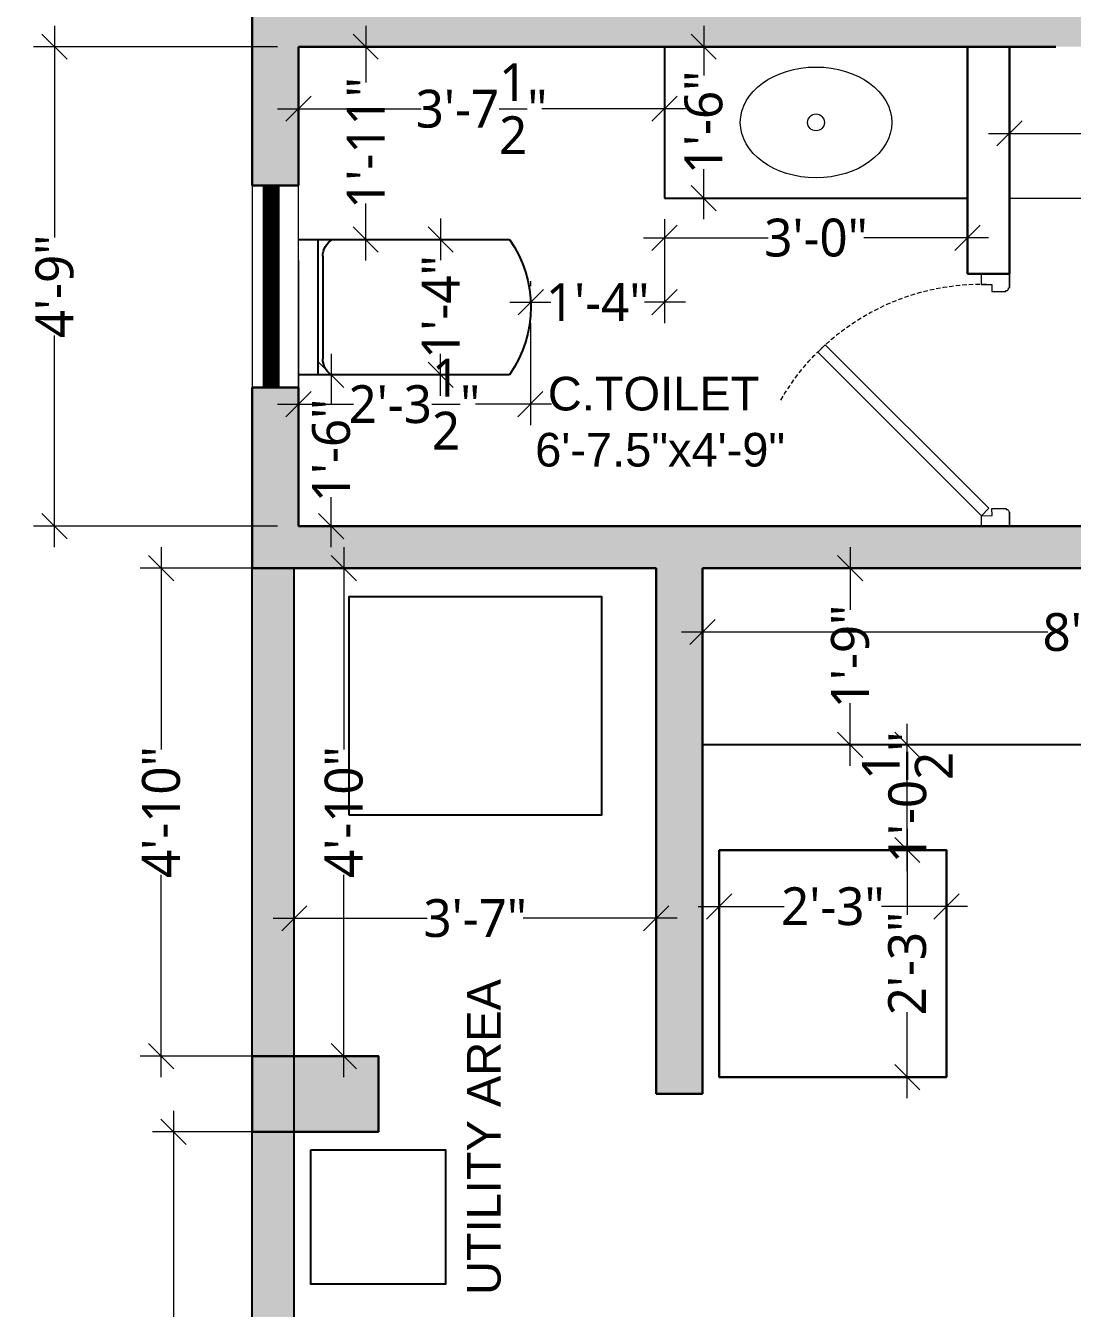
# Model space of a CAD drawing. Header units: inches. Extents: x -179 to 4134, y -2155 to 815.
# Drawn here: x 2401.7 to 2526.1, y -1699.6 to -1547.1 of the extents above; entities that cross this region are included whole.
import ezdxf

# ---------------------------------------------------------------- set-up
doc = ezdxf.new("R2010")
doc.units = ezdxf.units.IN
doc.header["$LTSCALE"] = 5
doc.linetypes.add('HIDDEN', pattern=[0.375, 0.25, -0.125])
for name, color, linetype, lineweight in [('DIM', 5, 'Continuous', 9), ('doors', 24, 'Continuous', 9), ('Furniture-New', 217, 'Continuous', 5), ('STEP', 25, 'Continuous', 15), ('text', 7, 'Continuous', 5), ('wall', 7, 'Continuous', 30), ('wall hatch', 252, 'Continuous', 5), ('window', 162, 'Continuous', 9)]:
    doc.layers.add(name, color=color, linetype=linetype, lineweight=lineweight)
doc.layers.add('FURNITURE', color=8, linetype='Continuous')
doc.styles.add('irfan', font='trebuc.ttf')
doc.styles.add('KARUN', font='arial.ttf')
doc.dimstyles.new('IRFAN', dxfattribs={"dimtxt": 4.5, "dimasz": 3, "dimexe": 2.5, "dimexo": 2.5, "dimgap": 0.09, "dimtad": 0, "dimdec": 1, "dimzin": 3, "dimdsep": 46, "dimlunit": 4, "dimtxsty": 'irfan', "dimblk": 'OBLIQUE', "dimcen": 2, "dimdle": 2.5, "dimclrd": 251, "dimclre": 251, "dimclrt": 7, "dimadec": 0, "dimazin": 0, "dimtm": 1e-09, "dimtfac": 1, "dimtdec": 1, "dimtofl": 0, "dimtmove": 0, "dimatfit": 3, "dimfxl": 2, "dimtolj": 1, "dimtzin": 0, "dimlwd": 0, "dimlwe": -1, "dimarcsym": 0})

# ---------------------------------------------------------------- blocks, each defined once
blk = doc.blocks.new('d2')
at = {"layer": 'doors'}
blk.add_lwpolyline([(-25.9, 26.27), (-2.56, 2.94), (-1.5, 4), (-24.84, 27.34), (-25.9, 26.27)], dxfattribs=at)
blk.add_lwpolyline([(-36, 0), (-34, 0), (-36, 0), (-36, 4), (-34.5, 4), (-34.5, 2.5), (-33.5, 2.5), (-33.5, 0.5), (-33.62, 0.5), (-33.62, 0.38, -0.414214), (-33.88, 0.12), (-34, 0.12), (-34, 0)], format="xyb", dxfattribs=at)
blk.add_lwpolyline([(0, 4), (-1.5, 4), (-1.5, 2.5), (-2.5, 2.5), (-2.5, 0.5), (-2.38, 0.5), (-2.38, 0.38, 0.414214), (-2.12, 0.12), (-2, 0.12), (-2, 0), (0, 0), (-2, 0), (0, 0), (0, 4)], format="xyb", close=True, dxfattribs=at)
at = {"layer": 'doors', "color": 144, "linetype": 'HIDDEN', "ltscale": 0.5}
blk.add_arc((-1.5, 4), 33.03, 120, 182.6026, dxfattribs=at)
blk = doc.blocks.new('door')
at = {"layer": 'doors', "linetype": 'Continuous'}
blk.add_line((0, 0), (0, 0), dxfattribs=at)
at = {"layer": 'doors', "xscale": -1.166666666666717, "yscale": 1.166666666666717, "zscale": 1.166666666666717, "rotation": 270}
blk.add_blockref('d2', (0, 0), dxfattribs=at)
blk = doc.blocks.new('x-SHR_02_Second Floor_layout$0$A$C512C20E9')
for p, q in [((-177.5, 0), (-177.5, -556.3)), ((179.5, -556.3), (179.5, 0)), ((-177.5, -51.1, 0), (179.5, -51.1, 0)), ((-133.1, -63.9, 0), (137.4, -63.9, 0))]:
    blk.add_line(p, q)
for centre, radius, start, end in [((-133.1, -115), 51.1, 90, 150.2044), ((137.4, -115), 51.1, 34.5291, 90), ((1, -300.6), 311.9, 235.0794, 304.9068)]:
    blk.add_arc(centre, radius, start, end)
blk = doc.blocks.new('_Oblique')
at = {"color": 0, "linetype": 'ByBlock', "lineweight": -2}
blk.add_line((-0.5, -0.5), (0.5, 0.5), dxfattribs=at)
blk = doc.blocks.new('*D352')
at = {"layer": 'Defpoints', "color": 0, "ltscale": 0.25, "transparency": 16777216}
for p in [(2419.24, -1678.63), (2439.52, -1678.63), (2439.52, -1774.13)]:
    blk.add_point(p, dxfattribs=at)
at = {"layer": 'Furniture-New', "color": 251, "lineweight": 0, "ltscale": 0.25, "transparency": 16777216}
for p, q in [((2419.24, -1676.13), (2419.24, -1717.54)), ((2419.24, -1776.63), (2419.24, -1735.22))]:
    blk.add_line(p, q, dxfattribs=at)
at = {"layer": 'Furniture-New', "color": 251, "ltscale": 0.25, "transparency": 16777216}
for p, q in [((2437.02, -1678.63), (2416.74, -1678.63)), ((2437.02, -1774.13), (2416.74, -1774.13))]:
    blk.add_line(p, q, dxfattribs=at)
at = {"layer": 'Furniture-New', "color": 251, "lineweight": 0, "ltscale": 0.25, "transparency": 16777216, "xscale": 3, "yscale": 3, "zscale": 3}
for p, rotation in [((2419.24, -1678.63), 90), ((2419.24, -1774.13), 270)]:
    blk.add_blockref('_Oblique', p, dxfattribs=dict(at, rotation=rotation))
at = {"layer": 'Furniture-New', "color": 7, "lineweight": 25, "ltscale": 0.25, "transparency": 16777216, "insert": (2419.24, -1726.38), "char_height": 4.5, "attachment_point": 5, "rotation": 90, "style": 'irfan'}
blk.add_mtext('\\A1;7\'-11{\\H1x;\\S1/2;}"', dxfattribs=at)
blk = doc.blocks.new('*D353')
at = {"layer": 'Defpoints', "color": 0, "lineweight": 25, "ltscale": 0.25, "transparency": 16777216}
for p in [(2436.1, -1611.63), (2439.49, -1611.63), (2436.1, -1669.63)]:
    blk.add_point(p, dxfattribs=at)
at = {"layer": 'Furniture-New', "color": 251, "lineweight": 0, "ltscale": 0.25, "transparency": 16777216}
for p, q in [((2439.49, -1609.13), (2439.49, -1633.17)), ((2439.49, -1672.13), (2439.49, -1648.08))]:
    blk.add_line(p, q, dxfattribs=at)
at = {"layer": 'Furniture-New', "color": 251, "ltscale": 0.25, "transparency": 16777216}
for p, q in [((2438.6, -1611.63), (2441.99, -1611.63)), ((2438.6, -1669.63), (2441.99, -1669.63))]:
    blk.add_line(p, q, dxfattribs=at)
at = {"layer": 'Furniture-New', "color": 251, "lineweight": 0, "ltscale": 0.25, "transparency": 16777216, "xscale": 3, "yscale": 3, "zscale": 3}
for p, rotation in [((2439.49, -1611.63), 90), ((2439.49, -1669.63), 270)]:
    blk.add_blockref('_Oblique', p, dxfattribs=dict(at, rotation=rotation))
at = {"layer": 'Furniture-New', "color": 7, "lineweight": 25, "ltscale": 0.25, "transparency": 16777216, "insert": (2439.49, -1640.63), "char_height": 4.5, "attachment_point": 5, "rotation": 90, "style": 'irfan'}
blk.add_mtext('\\A1;4\'-10"', dxfattribs=at)
blk = doc.blocks.new('*D366')
at = {"layer": 'Defpoints', "color": 0, "lineweight": 25, "ltscale": 0.25, "transparency": 16777216}
for p in [(2578.6, -1619.21), (2482.1, -1620), (2578.6, -1620)]:
    blk.add_point(p, dxfattribs=at)
at = {"layer": 'Furniture-New', "color": 251, "ltscale": 0.25, "transparency": 16777216}
for p, q in [((2482.1, -1617.5), (2482.1, -1616.71)), ((2578.6, -1617.5), (2578.6, -1616.71))]:
    blk.add_line(p, q, dxfattribs=at)
at = {"layer": 'Furniture-New', "color": 251, "lineweight": 0, "ltscale": 0.25, "transparency": 16777216}
for p, q in [((2479.6, -1619.21), (2523.15, -1619.21)), ((2581.1, -1619.21), (2537.55, -1619.21))]:
    blk.add_line(p, q, dxfattribs=at)
at = {"layer": 'Furniture-New', "color": 251, "lineweight": 0, "ltscale": 0.25, "transparency": 16777216, "xscale": 3, "yscale": 3, "zscale": 3, "rotation": 180}
blk.add_blockref('_Oblique', (2482.1, -1619.21), dxfattribs=at)
at = {"layer": 'Furniture-New', "color": 251, "lineweight": 0, "ltscale": 0.25, "transparency": 16777216, "xscale": 3, "yscale": 3, "zscale": 3}
blk.add_blockref('_Oblique', (2578.6, -1619.21), dxfattribs=at)
at = {"layer": 'Furniture-New', "color": 7, "lineweight": 25, "ltscale": 0.25, "transparency": 16777216, "insert": (2530.35, -1619.21), "char_height": 4.5, "attachment_point": 5, "style": 'irfan'}
blk.add_mtext('\\A1;8\'-0{\\H1x;\\S1/2;}"', dxfattribs=at)
blk = doc.blocks.new('*D302')
at = {"layer": 'Defpoints', "color": 0, "ltscale": 0.25, "transparency": 16777216}
for p in [(2434.1, -1549.63), (2405.11, -1606.63), (2434.1, -1606.63)]:
    blk.add_point(p, dxfattribs=at)
at = {"layer": 'DIM', "color": 251, "lineweight": 0, "ltscale": 0.25, "transparency": 16777216}
for p, q in [((2405.11, -1547.13), (2405.11, -1572.3)), ((2405.11, -1609.13), (2405.11, -1583.96))]:
    blk.add_line(p, q, dxfattribs=at)
at = {"layer": 'DIM', "color": 251, "ltscale": 0.25, "transparency": 16777216}
for p, q in [((2431.6, -1549.63), (2402.61, -1549.63)), ((2431.6, -1606.63), (2402.61, -1606.63))]:
    blk.add_line(p, q, dxfattribs=at)
at = {"layer": 'DIM', "color": 251, "lineweight": 0, "ltscale": 0.25, "transparency": 16777216, "xscale": 3, "yscale": 3, "zscale": 3}
for p, rotation in [((2405.11, -1549.63), 90), ((2405.11, -1606.63), 270)]:
    blk.add_blockref('_Oblique', p, dxfattribs=dict(at, rotation=rotation))
at = {"layer": 'DIM', "color": 7, "ltscale": 0.25, "transparency": 16777216, "insert": (2405.11, -1578.13), "char_height": 4.5, "attachment_point": 5, "rotation": 90, "style": 'irfan'}
blk.add_mtext('\\A1;4\'-9"', dxfattribs=at)
blk = doc.blocks.new('*D304')
at = {"layer": 'Defpoints', "color": 0, "ltscale": 0.25, "transparency": 16777216}
for p in [(2578.6, -1559.93), (2518.6, -1567.63), (2578.6, -1567.63)]:
    blk.add_point(p, dxfattribs=at)
at = {"layer": 'DIM', "color": 251, "ltscale": 0.25, "transparency": 16777216}
for p, q in [((2518.6, -1565.13), (2518.6, -1557.43)), ((2578.6, -1565.13), (2578.6, -1557.43))]:
    blk.add_line(p, q, dxfattribs=at)
at = {"layer": 'DIM', "color": 251, "lineweight": 0, "ltscale": 0.25, "transparency": 16777216}
for p, q in [((2516.1, -1559.93), (2542.93, -1559.93)), ((2581.1, -1559.93), (2554.27, -1559.93))]:
    blk.add_line(p, q, dxfattribs=at)
at = {"layer": 'DIM', "color": 251, "lineweight": 0, "ltscale": 0.25, "transparency": 16777216, "xscale": 3, "yscale": 3, "zscale": 3, "rotation": 180}
blk.add_blockref('_Oblique', (2518.6, -1559.93), dxfattribs=at)
at = {"layer": 'DIM', "color": 251, "lineweight": 0, "ltscale": 0.25, "transparency": 16777216, "xscale": 3, "yscale": 3, "zscale": 3}
blk.add_blockref('_Oblique', (2578.6, -1559.93), dxfattribs=at)
at = {"layer": 'DIM', "color": 7, "ltscale": 0.25, "transparency": 16777216, "insert": (2548.6, -1559.93), "char_height": 4.5, "attachment_point": 5, "style": 'irfan'}
blk.add_mtext('\\A1;5\'-0"', dxfattribs=at)
blk = doc.blocks.new('*D393')
at = {"layer": 'Defpoints', "color": 0, "ltscale": 0.25, "transparency": 16777216}
for p in [(2433.6, -1611.63), (2417.78, -1669.63), (2433.6, -1669.63)]:
    blk.add_point(p, dxfattribs=at)
at = {"layer": 'Furniture-New', "color": 251, "lineweight": 0, "ltscale": 0.25, "transparency": 16777216}
for p, q in [((2417.78, -1609.13), (2417.78, -1633.17)), ((2417.78, -1672.13), (2417.78, -1648.08))]:
    blk.add_line(p, q, dxfattribs=at)
at = {"layer": 'Furniture-New', "color": 251, "ltscale": 0.25, "transparency": 16777216}
for p, q in [((2431.1, -1611.63), (2415.28, -1611.63)), ((2431.1, -1669.63), (2415.28, -1669.63))]:
    blk.add_line(p, q, dxfattribs=at)
at = {"layer": 'Furniture-New', "color": 251, "lineweight": 0, "ltscale": 0.25, "transparency": 16777216, "xscale": 3, "yscale": 3, "zscale": 3}
for p, rotation in [((2417.78, -1611.63), 90), ((2417.78, -1669.63), 270)]:
    blk.add_blockref('_Oblique', p, dxfattribs=dict(at, rotation=rotation))
at = {"layer": 'Furniture-New', "color": 7, "ltscale": 0.25, "transparency": 16777216, "insert": (2417.78, -1640.63), "char_height": 4.5, "attachment_point": 5, "rotation": 90, "style": 'irfan'}
blk.add_mtext('\\A1;4\'-10"', dxfattribs=at)
blk = doc.blocks.new('*D394')
at = {"layer": 'Defpoints', "color": 0, "ltscale": 0.25, "transparency": 16777216}
for p in [(2434.1, -1588.63), (2434.1, -1606.63), (2437.99, -1606.63)]:
    blk.add_point(p, dxfattribs=at)
at = {"layer": 'Furniture-New', "color": 251, "lineweight": 0, "ltscale": 0.25, "transparency": 16777216}
for p, q in [((2437.99, -1586.13), (2437.99, -1592.06)), ((2437.99, -1609.13), (2437.99, -1603.19))]:
    blk.add_line(p, q, dxfattribs=at)
at = {"layer": 'Furniture-New', "color": 251, "ltscale": 0.25, "transparency": 16777216}
for p, q in [((2436.6, -1588.63), (2440.49, -1588.63)), ((2436.6, -1606.63), (2440.49, -1606.63))]:
    blk.add_line(p, q, dxfattribs=at)
at = {"layer": 'Furniture-New', "color": 251, "lineweight": 0, "ltscale": 0.25, "transparency": 16777216, "xscale": 3, "yscale": 3, "zscale": 3}
for p, rotation in [((2437.99, -1588.63), 90), ((2437.99, -1606.63), 270)]:
    blk.add_blockref('_Oblique', p, dxfattribs=dict(at, rotation=rotation))
at = {"layer": 'Furniture-New', "color": 7, "ltscale": 0.25, "transparency": 16777216, "insert": (2437.99, -1597.63), "char_height": 4.5, "attachment_point": 5, "rotation": 90, "style": 'irfan'}
blk.add_mtext('\\A1;1\'-6"', dxfattribs=at)
blk = doc.blocks.new('*D395')
at = {"layer": 'Defpoints', "color": 0, "ltscale": 0.25, "transparency": 16777216}
for p in [(2477.6, -1567.63), (2461.7, -1580.58), (2477.6, -1580)]:
    blk.add_point(p, dxfattribs=at)
at = {"layer": 'Furniture-New', "color": 251, "ltscale": 0.25, "transparency": 16777216}
for p, q in [((2477.6, -1570.13), (2477.6, -1582.5)), ((2461.7, -1578.08), (2461.7, -1577.5))]:
    blk.add_line(p, q, dxfattribs=at)
at = {"layer": 'Furniture-New', "color": 251, "lineweight": 0, "ltscale": 0.25, "transparency": 16777216}
for p, q in [((2459.2, -1580), (2464.09, -1580)), ((2480.1, -1580), (2475.22, -1580))]:
    blk.add_line(p, q, dxfattribs=at)
at = {"layer": 'Furniture-New', "color": 251, "lineweight": 0, "ltscale": 0.25, "transparency": 16777216, "xscale": 3, "yscale": 3, "zscale": 3, "rotation": 180}
blk.add_blockref('_Oblique', (2461.7, -1580), dxfattribs=at)
at = {"layer": 'Furniture-New', "color": 251, "lineweight": 0, "ltscale": 0.25, "transparency": 16777216, "xscale": 3, "yscale": 3, "zscale": 3}
blk.add_blockref('_Oblique', (2477.6, -1580), dxfattribs=at)
at = {"layer": 'Furniture-New', "color": 7, "ltscale": 0.25, "transparency": 16777216, "insert": (2469.65, -1580), "char_height": 4.5, "attachment_point": 5, "style": 'irfan'}
blk.add_mtext('\\A1;1\'-4"', dxfattribs=at)
blk = doc.blocks.new('*D396')
at = {"layer": 'Defpoints', "color": 0, "ltscale": 0.25, "transparency": 16777216}
for p in [(2477.6, -1549.63), (2477.6, -1567.63), (2482.25, -1567.63)]:
    blk.add_point(p, dxfattribs=at)
at = {"layer": 'Furniture-New', "color": 251, "lineweight": 0, "ltscale": 0.25, "transparency": 16777216}
for p, q in [((2482.25, -1547.13), (2482.25, -1553.06)), ((2482.25, -1570.13), (2482.25, -1564.19))]:
    blk.add_line(p, q, dxfattribs=at)
at = {"layer": 'Furniture-New', "color": 251, "ltscale": 0.25, "transparency": 16777216}
for p, q in [((2480.1, -1549.63), (2484.75, -1549.63)), ((2480.1, -1567.63), (2484.75, -1567.63))]:
    blk.add_line(p, q, dxfattribs=at)
at = {"layer": 'Furniture-New', "color": 251, "lineweight": 0, "ltscale": 0.25, "transparency": 16777216, "xscale": 3, "yscale": 3, "zscale": 3}
for p, rotation in [((2482.25, -1549.63), 90), ((2482.25, -1567.63), 270)]:
    blk.add_blockref('_Oblique', p, dxfattribs=dict(at, rotation=rotation))
at = {"layer": 'Furniture-New', "color": 7, "ltscale": 0.25, "transparency": 16777216, "insert": (2482.25, -1558.63), "char_height": 4.5, "attachment_point": 5, "rotation": 90, "style": 'irfan'}
blk.add_mtext('\\A1;1\'-6"', dxfattribs=at)
blk = doc.blocks.new('*D397')
at = {"layer": 'Defpoints', "color": 0, "ltscale": 0.25, "transparency": 16777216}
for p in [(2434.1, -1549.63), (2477.6, -1549.63), (2434.1, -1557)]:
    blk.add_point(p, dxfattribs=at)
at = {"layer": 'Furniture-New', "color": 251, "ltscale": 0.25, "transparency": 16777216}
for p, q in [((2434.1, -1552.13), (2434.1, -1559.5)), ((2477.6, -1552.13), (2477.6, -1559.5))]:
    blk.add_line(p, q, dxfattribs=at)
at = {"layer": 'Furniture-New', "color": 251, "lineweight": 0, "ltscale": 0.25, "transparency": 16777216}
for p, q in [((2431.6, -1557), (2448.68, -1557)), ((2480.1, -1557), (2463.02, -1557))]:
    blk.add_line(p, q, dxfattribs=at)
at = {"layer": 'Furniture-New', "color": 251, "lineweight": 0, "ltscale": 0.25, "transparency": 16777216, "xscale": 3, "yscale": 3, "zscale": 3, "rotation": 180}
blk.add_blockref('_Oblique', (2434.1, -1557), dxfattribs=at)
at = {"layer": 'Furniture-New', "color": 251, "lineweight": 0, "ltscale": 0.25, "transparency": 16777216, "xscale": 3, "yscale": 3, "zscale": 3}
blk.add_blockref('_Oblique', (2477.6, -1557), dxfattribs=at)
at = {"layer": 'Furniture-New', "color": 7, "ltscale": 0.25, "transparency": 16777216, "insert": (2455.85, -1557), "char_height": 4.5, "attachment_point": 5, "style": 'irfan'}
blk.add_mtext('\\A1;3\'-7{\\H1x;\\S1/2;}"', dxfattribs=at)
blk = doc.blocks.new('*D379')
at = {"layer": 'Defpoints', "color": 0, "lineweight": 25, "ltscale": 0.25, "transparency": 16777216}
for p in [(2499.66, -1611.63), (2499.66, -1632.63), (2499.66, -1632.63)]:
    blk.add_point(p, dxfattribs=at)
at = {"layer": 'Furniture-New', "color": 251, "lineweight": 0, "ltscale": 0.25, "transparency": 16777216}
for p, q in [((2499.66, -1609.13), (2499.66, -1616.56)), ((2499.66, -1635.13), (2499.66, -1627.69))]:
    blk.add_line(p, q, dxfattribs=at)
at = {"layer": 'Furniture-New', "color": 251, "lineweight": 0, "ltscale": 0.25, "transparency": 16777216, "xscale": 3, "yscale": 3, "zscale": 3}
for p, rotation in [((2499.66, -1611.63), 90), ((2499.66, -1632.63), 270)]:
    blk.add_blockref('_Oblique', p, dxfattribs=dict(at, rotation=rotation))
at = {"layer": 'Furniture-New', "color": 7, "lineweight": 25, "ltscale": 0.25, "transparency": 16777216, "insert": (2499.66, -1622.13), "char_height": 4.5, "attachment_point": 5, "rotation": 90, "style": 'irfan'}
blk.add_mtext('\\A1;1\'-9"', dxfattribs=at)
blk = doc.blocks.new('*D381')
at = {"layer": 'Defpoints', "color": 0, "ltscale": 0.25, "transparency": 16777216}
for p in [(2433.6, -1653.25), (2476.6, -1653.25), (2476.6, -1653.25)]:
    blk.add_point(p, dxfattribs=at)
at = {"layer": 'Furniture-New', "color": 251, "lineweight": 0, "ltscale": 0.25, "transparency": 16777216}
for p, q in [((2431.1, -1653.25), (2449.4, -1653.25)), ((2479.1, -1653.25), (2460.8, -1653.25))]:
    blk.add_line(p, q, dxfattribs=at)
at = {"layer": 'Furniture-New', "color": 251, "lineweight": 0, "ltscale": 0.25, "transparency": 16777216, "xscale": 3, "yscale": 3, "zscale": 3, "rotation": 180}
blk.add_blockref('_Oblique', (2433.6, -1653.25), dxfattribs=at)
at = {"layer": 'Furniture-New', "color": 251, "lineweight": 0, "ltscale": 0.25, "transparency": 16777216, "xscale": 3, "yscale": 3, "zscale": 3}
blk.add_blockref('_Oblique', (2476.6, -1653.25), dxfattribs=at)
at = {"layer": 'Furniture-New', "color": 7, "ltscale": 0.25, "transparency": 16777216, "insert": (2455.1, -1653.25), "char_height": 4.5, "attachment_point": 5, "style": 'irfan'}
blk.add_mtext('\\A1;3\'-7"', dxfattribs=at)
blk = doc.blocks.new('*D403')
at = {"layer": 'Defpoints', "color": 0, "ltscale": 0.25, "transparency": 16777216}
for p in [(2434.1, -1549.63), (2442.08, -1549.63), (2434.1, -1572.54)]:
    blk.add_point(p, dxfattribs=at)
at = {"layer": 'Furniture-New', "color": 251, "lineweight": 0, "ltscale": 0.25, "transparency": 16777216}
for p, q in [((2442.08, -1547.13), (2442.08, -1553.89)), ((2442.08, -1575.04), (2442.08, -1568.27))]:
    blk.add_line(p, q, dxfattribs=at)
at = {"layer": 'Furniture-New', "color": 251, "ltscale": 0.25, "transparency": 16777216}
for p, q in [((2436.6, -1549.63), (2444.58, -1549.63)), ((2436.6, -1572.54), (2444.58, -1572.54))]:
    blk.add_line(p, q, dxfattribs=at)
at = {"layer": 'Furniture-New', "color": 251, "lineweight": 0, "ltscale": 0.25, "transparency": 16777216, "xscale": 3, "yscale": 3, "zscale": 3}
for p, rotation in [((2442.08, -1549.63), 90), ((2442.08, -1572.54), 270)]:
    blk.add_blockref('_Oblique', p, dxfattribs=dict(at, rotation=rotation))
at = {"layer": 'Furniture-New', "color": 7, "ltscale": 0.25, "transparency": 16777216, "insert": (2442.08, -1561.08), "char_height": 4.5, "attachment_point": 5, "rotation": 90, "style": 'irfan'}
blk.add_mtext('\\A1;1\'-11"', dxfattribs=at)
blk = doc.blocks.new('*D404')
at = {"layer": 'Defpoints', "color": 0, "ltscale": 0.25, "transparency": 16777216}
for p in [(2450.99, -1572.54), (2450.99, -1588.63), (2450.99, -1588.63)]:
    blk.add_point(p, dxfattribs=at)
at = {"layer": 'Furniture-New', "color": 251, "lineweight": 0, "ltscale": 0.25, "transparency": 16777216}
for p, q in [((2450.99, -1570.04), (2450.99, -1575.02)), ((2450.99, -1591.13), (2450.99, -1586.15))]:
    blk.add_line(p, q, dxfattribs=at)
at = {"layer": 'Furniture-New', "color": 251, "lineweight": 0, "ltscale": 0.25, "transparency": 16777216, "xscale": 3, "yscale": 3, "zscale": 3}
for p, rotation in [((2450.99, -1572.54), 90), ((2450.99, -1588.63), 270)]:
    blk.add_blockref('_Oblique', p, dxfattribs=dict(at, rotation=rotation))
at = {"layer": 'Furniture-New', "color": 7, "ltscale": 0.25, "transparency": 16777216, "insert": (2450.99, -1580.58), "char_height": 4.5, "attachment_point": 5, "rotation": 90, "style": 'irfan'}
blk.add_mtext('\\A1;1\'-4"', dxfattribs=at)
blk = doc.blocks.new('*D405')
at = {"layer": 'Defpoints', "color": 0, "ltscale": 0.25, "transparency": 16777216}
for p in [(2434.1, -1572.54), (2461.65, -1580), (2461.65, -1592.12)]:
    blk.add_point(p, dxfattribs=at)
at = {"layer": 'Furniture-New', "color": 251, "ltscale": 0.25, "transparency": 16777216}
for p, q in [((2434.1, -1575.04), (2434.1, -1594.62)), ((2461.65, -1582.5), (2461.65, -1594.62))]:
    blk.add_line(p, q, dxfattribs=at)
at = {"layer": 'Furniture-New', "color": 251, "lineweight": 0, "ltscale": 0.25, "transparency": 16777216}
for p, q in [((2431.6, -1592.12), (2440.62, -1592.12)), ((2464.15, -1592.12), (2455.12, -1592.12))]:
    blk.add_line(p, q, dxfattribs=at)
at = {"layer": 'Furniture-New', "color": 251, "lineweight": 0, "ltscale": 0.25, "transparency": 16777216, "xscale": 3, "yscale": 3, "zscale": 3, "rotation": 180}
blk.add_blockref('_Oblique', (2434.1, -1592.12), dxfattribs=at)
at = {"layer": 'Furniture-New', "color": 251, "lineweight": 0, "ltscale": 0.25, "transparency": 16777216, "xscale": 3, "yscale": 3, "zscale": 3}
blk.add_blockref('_Oblique', (2461.65, -1592.12), dxfattribs=at)
at = {"layer": 'Furniture-New', "color": 7, "ltscale": 0.25, "transparency": 16777216, "insert": (2447.87, -1592.12), "char_height": 4.5, "attachment_point": 5, "style": 'irfan'}
blk.add_mtext('\\A1;2\'-3{\\H1x;\\S1/2;}"', dxfattribs=at)
blk = doc.blocks.new('*D406')
at = {"layer": 'Defpoints', "color": 0, "ltscale": 0.25, "transparency": 16777216}
for p in [(2477.6, -1567.63), (2513.6, -1567.63), (2513.6, -1572.35)]:
    blk.add_point(p, dxfattribs=at)
at = {"layer": 'Furniture-New', "color": 251, "ltscale": 0.25, "transparency": 16777216}
for p, q in [((2477.6, -1570.13), (2477.6, -1574.85)), ((2513.6, -1570.13), (2513.6, -1574.85))]:
    blk.add_line(p, q, dxfattribs=at)
at = {"layer": 'Furniture-New', "color": 251, "lineweight": 0, "ltscale": 0.25, "transparency": 16777216}
for p, q in [((2475.1, -1572.35), (2489.9, -1572.35)), ((2516.1, -1572.35), (2501.3, -1572.35))]:
    blk.add_line(p, q, dxfattribs=at)
at = {"layer": 'Furniture-New', "color": 251, "lineweight": 0, "ltscale": 0.25, "transparency": 16777216, "xscale": 3, "yscale": 3, "zscale": 3, "rotation": 180}
blk.add_blockref('_Oblique', (2477.6, -1572.35), dxfattribs=at)
at = {"layer": 'Furniture-New', "color": 251, "lineweight": 0, "ltscale": 0.25, "transparency": 16777216, "xscale": 3, "yscale": 3, "zscale": 3}
blk.add_blockref('_Oblique', (2513.6, -1572.35), dxfattribs=at)
at = {"layer": 'Furniture-New', "color": 7, "ltscale": 0.25, "transparency": 16777216, "insert": (2495.6, -1572.35), "char_height": 4.5, "attachment_point": 5, "style": 'irfan'}
blk.add_mtext('\\A1;3\'-0"', dxfattribs=at)
blk = doc.blocks.new('*D409')
at = {"layer": 'Defpoints', "color": 0, "lineweight": 25, "ltscale": 0.25, "transparency": 16777216}
for p in [(2484.1, -1645.13), (2511.1, -1645.13), (2511.1, -1651.84)]:
    blk.add_point(p, dxfattribs=at)
at = {"layer": 'Furniture-New', "color": 251, "ltscale": 0.25, "transparency": 16777216}
for p, q in [((2484.1, -1647.63), (2484.1, -1654.34)), ((2511.1, -1647.63), (2511.1, -1654.34))]:
    blk.add_line(p, q, dxfattribs=at)
at = {"layer": 'Furniture-New', "color": 251, "lineweight": 0, "ltscale": 0.25, "transparency": 16777216}
for p, q in [((2481.6, -1651.84), (2491.82, -1651.84)), ((2513.6, -1651.84), (2503.38, -1651.84))]:
    blk.add_line(p, q, dxfattribs=at)
at = {"layer": 'Furniture-New', "color": 251, "lineweight": 0, "ltscale": 0.25, "transparency": 16777216, "xscale": 3, "yscale": 3, "zscale": 3, "rotation": 180}
blk.add_blockref('_Oblique', (2484.1, -1651.84), dxfattribs=at)
at = {"layer": 'Furniture-New', "color": 251, "lineweight": 0, "ltscale": 0.25, "transparency": 16777216, "xscale": 3, "yscale": 3, "zscale": 3}
blk.add_blockref('_Oblique', (2511.1, -1651.84), dxfattribs=at)
at = {"layer": 'Furniture-New', "color": 7, "lineweight": 25, "ltscale": 0.25, "transparency": 16777216, "insert": (2497.6, -1651.84), "char_height": 4.5, "attachment_point": 5, "style": 'irfan'}
blk.add_mtext('\\A1;2\'-3"', dxfattribs=at)
blk = doc.blocks.new('*D410')
at = {"layer": 'Defpoints', "color": 0, "lineweight": 25, "ltscale": 0.25, "transparency": 16777216}
for p in [(2511.1, -1645.13), (2506.45, -1672.13), (2511.1, -1672.13)]:
    blk.add_point(p, dxfattribs=at)
at = {"layer": 'Furniture-New', "color": 251, "lineweight": 0, "ltscale": 0.25, "transparency": 16777216}
for p, q in [((2506.45, -1642.63), (2506.45, -1652.85)), ((2506.45, -1674.63), (2506.45, -1664.41))]:
    blk.add_line(p, q, dxfattribs=at)
at = {"layer": 'Furniture-New', "color": 251, "ltscale": 0.25, "transparency": 16777216}
for p, q in [((2508.6, -1645.13), (2503.95, -1645.13)), ((2508.6, -1672.13), (2503.95, -1672.13))]:
    blk.add_line(p, q, dxfattribs=at)
at = {"layer": 'Furniture-New', "color": 251, "lineweight": 0, "ltscale": 0.25, "transparency": 16777216, "xscale": 3, "yscale": 3, "zscale": 3}
for p, rotation in [((2506.45, -1645.13), 90), ((2506.45, -1672.13), 270)]:
    blk.add_blockref('_Oblique', p, dxfattribs=dict(at, rotation=rotation))
at = {"layer": 'Furniture-New', "color": 7, "lineweight": 25, "ltscale": 0.25, "transparency": 16777216, "insert": (2506.45, -1658.63), "char_height": 4.5, "attachment_point": 5, "rotation": 90, "style": 'irfan'}
blk.add_mtext('\\A1;2\'-3"', dxfattribs=at)
blk = doc.blocks.new('*D431')
at = {"layer": 'Defpoints', "color": 0, "lineweight": 25, "ltscale": 0.25, "transparency": 16777216}
for p in [(2428.6, -1304.63), (2377.41, -1784.13), (2428.6, -1784.13)]:
    blk.add_point(p, dxfattribs=at)
at = {"layer": 'Furniture-New', "color": 251, "lineweight": 0, "ltscale": 0.25, "transparency": 16777216}
for p, q in [((2377.41, -1302.13), (2377.41, -1533.95)), ((2377.41, -1786.63), (2377.41, -1554.81))]:
    blk.add_line(p, q, dxfattribs=at)
at = {"layer": 'Furniture-New', "color": 251, "ltscale": 0.25, "transparency": 16777216}
for p, q in [((2426.1, -1304.63), (2374.91, -1304.63)), ((2426.1, -1784.13), (2374.91, -1784.13))]:
    blk.add_line(p, q, dxfattribs=at)
at = {"layer": 'Furniture-New', "color": 251, "lineweight": 0, "ltscale": 0.25, "transparency": 16777216, "xscale": 3, "yscale": 3, "zscale": 3}
for p, rotation in [((2377.41, -1304.63), 90), ((2377.41, -1784.13), 270)]:
    blk.add_blockref('_Oblique', p, dxfattribs=dict(at, rotation=rotation))
at = {"layer": 'Furniture-New', "color": 7, "lineweight": 25, "ltscale": 0.25, "transparency": 16777216, "insert": (2377.41, -1544.38), "char_height": 4.5, "attachment_point": 5, "rotation": 90, "style": 'irfan'}
blk.add_mtext('\\A1;39\'-11{\\H1x;\\S1/2;}"', dxfattribs=at)
blk = doc.blocks.new('*D435')
at = {"layer": 'Defpoints', "color": 0, "lineweight": 30, "ltscale": 0.25, "transparency": 16777216}
for p in [(2506.27, -1632.63), (2506.45, -1632.63), (2506.27, -1645.13)]:
    blk.add_point(p, dxfattribs=at)
at = {"layer": 'Furniture-New', "color": 251, "lineweight": 0, "ltscale": 0.25, "transparency": 16777216}
blk.add_line((2506.45, -1647.63), (2506.45, -1630.13), dxfattribs=at)
at = {"layer": 'Furniture-New', "color": 251, "ltscale": 0.25, "transparency": 16777216}
for p, q in [((2508.77, -1632.63), (2508.95, -1632.63)), ((2508.77, -1645.13), (2508.95, -1645.13))]:
    blk.add_line(p, q, dxfattribs=at)
at = {"layer": 'Furniture-New', "color": 251, "lineweight": 0, "ltscale": 0.25, "transparency": 16777216, "xscale": 3, "yscale": 3, "zscale": 3}
for p, rotation in [((2506.45, -1632.63), 90), ((2506.45, -1645.13), 270)]:
    blk.add_blockref('_Oblique', p, dxfattribs=dict(at, rotation=rotation))
at = {"layer": 'Furniture-New', "color": 7, "lineweight": 30, "ltscale": 0.25, "transparency": 16777216, "insert": (2506.45, -1638.88), "char_height": 4.5, "attachment_point": 5, "rotation": 90, "style": 'irfan'}
blk.add_mtext('\\A1;1\'-0{\\H1x;\\S1/2;}"', dxfattribs=at)

msp = doc.modelspace()

# ---------------------------------------------------------------- hatches: boundary and pattern name
at = {"layer": 'wall hatch', "ltscale": 0.25}
h = msp.add_hatch(color=256, dxfattribs=at)
h.dxf.hatch_style = 1
h.paths.add_polyline_path([(2533.6, -1465.63), (2496.6, -1465.63), (2496.6, -1470.63), (2528.6, -1470.63), (2528.6, -1544.63), (2438.6, -1544.63), (2438.6, -1531.13), (2433.6, -1531.13), (2433.6, -1525.13), (2428.6, -1525.13), (2428.6, -1566.13), (2434.1, -1566.13), (2434.1, -1549.63), (2524.1, -1549.63), (2529.1, -1549.63), (2578.6, -1549.63), (2578.6, -1567.63), (2583.6, -1567.63), (2583.6, -1470.63), (2587.1, -1470.63), (2587.1, -1465.63), (2578.6, -1465.63), (2578.6, -1544.63), (2533.6, -1544.63)])
h = msp.add_hatch(color=256, dxfattribs=at)
h.dxf.hatch_style = 1
h.paths.add_polyline_path([(2583.6, -1606.63), (2434.1, -1606.63), (2434.1, -1590.13), (2428.6, -1590.13), (2428.6, -1611.63), (2476.6, -1611.63), (2476.6, -1651.25), (2476.6, -1674.13), (2482.1, -1674.13), (2482.1, -1632.63), (2482.1, -1611.63), (2578.6, -1611.63), (2578.6, -1632.63), (2583.6, -1632.63)])
h = msp.add_hatch(color=9, dxfattribs=at)
h.dxf.hatch_style = 1
h.paths.add_polyline_path([(2433.6, -1611.63), (2428.6, -1611.63), (2428.6, -1774.13), (2433.6, -1774.13)])
h = msp.add_hatch(color=256, dxfattribs=at)
h.dxf.hatch_style = 1
h.paths.add_polyline_path([(2482.1, -1669.63), (2482.1, -1652.38), (2476.6, -1652.38), (2476.6, -1674.13), (2482.1, -1674.13)])
h = msp.add_hatch(color=256, dxfattribs=at)
h.dxf.hatch_style = 1
h.paths.add_polyline_path([(2443.6, -1669.63), (2428.6, -1669.63), (2428.6, -1678.63), (2443.6, -1678.63)])

# ---------------------------------------------------------------- linework, layer by layer
at = {"color": 25, "ltscale": 0.25}
for p, q in [((2477.6, -1549.63), (2477.6, -1567.63)), ((2477.6, -1567.63), (2513.6, -1567.63))]:
    msp.add_line(p, q, dxfattribs=at)
at = {"layer": 'FURNITURE', "lineweight": 5}
msp.add_circle((2495.6, -1558.63), 1, dxfattribs=at)
msp.add_ellipse((2495.6, -1558.63), major_axis=(9, 0), ratio=0.731859, dxfattribs=at)
at = {"layer": 'Furniture-New', "lineweight": -2, "ltscale": 0.25}
for points in [[(2440.1, -1641), (2440.1, -1615), (2470.1, -1615), (2470.1, -1641), (2440.1, -1641)], [(2435.58, -1680.76), (2451.58, -1680.76), (2451.58, -1696.76), (2435.58, -1696.76), (2435.58, -1680.76)]]:
    msp.add_lwpolyline(points, dxfattribs=at)
at = {"layer": 'Furniture-New', "lineweight": 30, "ltscale": 0.25}
msp.add_lwpolyline([(2484.1, -1645.13), (2511.1, -1645.13), (2511.1, -1672.13), (2484.1, -1672.13), (2484.1, -1645.13)], dxfattribs=at)
at = {"layer": 'STEP', "color": 25, "ltscale": 0.25}
for p, q in [((2434.1, -1549.63), (2454.1, -1549.63)), ((2434.1, -1549.63), (2485.1, -1549.63)), ((2434.1, -1549.63), (2485.1, -1549.63)), ((2454.1, -1549.63), (2488.1, -1549.63)), ((2518.6, -1567.63), (2578.6, -1567.63))]:
    msp.add_line(p, q, dxfattribs=at)
at = {"layer": 'wall', "ltscale": 0.25}
for p, q in [((2428.6, -1566.13), (2428.6, -1525.13)), ((2524.1, -1549.63), (2434.1, -1549.63)), ((2434.1, -1566.13), (2434.1, -1549.63)), ((2513.6, -1576.63), (2513.6, -1549.63)), ((2518.6, -1576.63), (2518.6, -1549.63)), ((2434.1, -1566.13), (2428.6, -1566.13)), ((2518.6, -1576.63), (2513.6, -1576.63)), ((2428.6, -1611.63), (2428.6, -1590.13)), ((2434.1, -1590.13), (2428.6, -1590.13)), ((2434.1, -1606.63), (2434.1, -1590.13)), ((2583.6, -1606.63), (2434.1, -1606.63)), ((2476.6, -1611.63), (2428.6, -1611.63)), ((2476.6, -1628.38), (2476.6, -1611.63)), ((2476.6, -1628.38), (2476.6, -1611.63)), ((2476.6, -1611.63), (2476.6, -1651.25)), ((2578.6, -1611.63), (2482.1, -1611.63)), ((2482.1, -1632.63), (2482.1, -1611.63)), ((2482.1, -1674.13), (2482.1, -1632.63)), ((2476.6, -1674.13), (2476.6, -1651.25)), ((2476.6, -1674.13), (2476.6, -1652.38)), ((2476.6, -1674.13), (2482.1, -1674.13))]:
    msp.add_line(p, q, dxfattribs=at)
at = {"layer": 'wall', "color": 0, "lineweight": -2, "ltscale": 0.25}
for p, q in [((2428.6, -1774.13), (2428.6, -1611.63)), ((2433.6, -1774.13), (2433.6, -1611.63))]:
    msp.add_line(p, q, dxfattribs=at)
at = {"layer": 'wall', "color": 25, "lineweight": -2, "ltscale": 0.25}
msp.add_line((2578.6, -1632.63), (2482.1, -1632.63), dxfattribs=at)
at = {"layer": 'wall', "ltscale": 0.25}
msp.add_lwpolyline([(2428.6, -1678.63), (2443.6, -1678.63), (2443.6, -1669.63), (2428.6, -1669.63)], close=True, dxfattribs=at)
at = {"layer": 'window', "color": 29, "ltscale": 0.25}
for p, q in [((2428.6, -1566.13), (2428.6, -1590.13)), ((2434.1, -1590.13), (2434.1, -1566.13)), ((2482.1, -1652.38), (2482.1, -1611.63))]:
    msp.add_line(p, q, dxfattribs=at)
at = {"layer": 'window', "color": 5, "ltscale": 0.25, "const_width": 2}
msp.add_lwpolyline([(2430.85, -1590.13), (2430.85, -1566.13)], dxfattribs=at)

# ---------------------------------------------------------------- block references
at = {"layer": 'doors', "linetype": 'ByBlock', "lineweight": 0, "xscale": 0.7142857142856247, "yscale": 0.7142857142856247, "zscale": 0.7142857142856247, "rotation": 180.040571079302}
msp.add_blockref('door', (2518.6, -1606.63), dxfattribs=at)
at = {"layer": 'FURNITURE', "lineweight": 5, "xscale": -0.04507042253521127, "yscale": 0.04507042253521127, "zscale": 0.04507042253521127, "rotation": 90}
msp.add_blockref('x-SHR_02_Second Floor_layout$0$A$C512C20E9', (2434.1, -1580.54), dxfattribs=at)

# ---------------------------------------------------------------- texts
at = {"layer": 'text', "lineweight": 25, "insert": (2513.25, -1599.6), "char_height": 4, "width": 73.8995, "attachment_point": 9, "style": 'KARUN'}
msp.add_mtext('\\A1;\\pxqc,t10;C.TOILET\\P 6\'-7.5"x4\'-9"', dxfattribs=at)
at = {"layer": 'text', "lineweight": 25, "insert": (2458.17, -1642.31), "char_height": 4, "width": 73.8995, "attachment_point": 9, "rotation": 90, "style": 'KARUN'}
msp.add_mtext('\\A1;\\pxqc,t10;UTILITY AREA', dxfattribs=at)

# ---------------------------------------------------------------- dimensions: what is measured, and where the dimension line sits
at = {"layer": 'DIM', "color": 25, "ltscale": 0.25}
dim = msp.add_linear_dim(base=(2405.11, -1606.63), p1=(2434.1, -1549.63), p2=(2434.1, -1606.63), angle=90, dimstyle='IRFAN', override={"dimpost": '\\X'}, dxfattribs=at)
dim.commit()
dim.dimension.update_dxf_attribs({"geometry": '*D302', "text_midpoint": (2405.11, -1578.13)})
dim = msp.add_linear_dim(base=(2578.6, -1559.93), p1=(2518.6, -1567.63), p2=(2578.6, -1567.63), dimstyle='IRFAN', override={"dimpost": '\\X'}, dxfattribs=at)
dim.commit()
dim.dimension.update_dxf_attribs({"geometry": '*D304', "text_midpoint": (2548.6, -1559.93)})
at = {"layer": 'Furniture-New', "lineweight": 25, "ltscale": 0.25}
for base, p1, p2, picture, middle in [((2377.41, -1784.13), (2428.6, -1304.63), (2428.6, -1784.13), '*D431', (2377.41, -1544.38)), ((2499.66, -1632.63), (2499.66, -1611.63), (2499.66, -1632.63), '*D379', (2499.66, -1622.13)), ((2506.45, -1672.13), (2511.1, -1645.13), (2511.1, -1672.13), '*D410', (2506.45, -1658.63))]:
    dim = msp.add_linear_dim(base=base, p1=p1, p2=p2, angle=90, dimstyle='IRFAN', override={"dimpost": '\\X'}, dxfattribs=at)
    dim.commit()
    dim.dimension.update_dxf_attribs({"geometry": picture, "text_midpoint": middle})
at = {"layer": 'Furniture-New', "ltscale": 0.25}
for base, p1, p2, picture, middle in [((2442.08, -1549.63), (2434.1, -1572.54), (2434.1, -1549.63), '*D403', (2442.08, -1561.08)), ((2482.25, -1567.63), (2477.6, -1549.63), (2477.6, -1567.63), '*D396', (2482.25, -1558.63)), ((2450.99, -1588.63), (2450.99, -1572.54), (2450.99, -1588.63), '*D404', (2450.99, -1580.58))]:
    dim = msp.add_linear_dim(base=base, p1=p1, p2=p2, angle=90, dimstyle='IRFAN', override={"dimpost": '\\X'}, dxfattribs=at)
    dim.commit()
    dim.dimension.update_dxf_attribs({"geometry": picture, "text_midpoint": middle})
for base, p1, p2, picture, middle in [((2434.1, -1557), (2477.6, -1549.63), (2434.1, -1549.63), '*D397', (2455.85, -1557)), ((2477.6, -1580), (2461.7, -1580.58), (2477.6, -1567.63), '*D395', (2469.65, -1580)), ((2513.6, -1572.35), (2477.6, -1567.63), (2513.6, -1567.63), '*D406', (2495.6, -1572.35)), ((2461.6465, -1592.1173), (2434.1012, -1572.5376), (2461.6465, -1579.9954), '*D405', (2447.8738, -1592.1173)), ((2476.6, -1653.25), (2433.6, -1653.25), (2476.6, -1653.25), '*D381', (2455.1, -1653.25))]:
    dim = msp.add_linear_dim(base=base, p1=p1, p2=p2, dimstyle='IRFAN', override={"dimpost": '\\X'}, dxfattribs=at)
    dim.commit()
    dim.dimension.update_dxf_attribs({"geometry": picture, "text_midpoint": middle})
for base, p1, p2, picture, middle in [((2437.99, -1606.63), (2434.1, -1588.63), (2434.1, -1606.63), '*D394', (2437.99, -1597.63)), ((2417.78, -1669.63), (2433.6, -1611.63), (2433.6, -1669.63), '*D393', (2417.78, -1640.63))]:
    dim = msp.add_linear_dim(base=base, p1=p1, p2=p2, angle=90, dimstyle='IRFAN', override={"dimpost": '\\X'}, dxfattribs=at)
    dim.commit()
    dim.dimension.update_dxf_attribs({"geometry": picture, "text_midpoint": middle, "dimtype": 160})
at = {"layer": 'Furniture-New', "lineweight": 25, "ltscale": 0.25}
for p1, p2, distance, picture, middle in [((2436.1, -1669.63), (2436.1, -1611.63), -3.39, '*D353', (2439.49, -1640.63)), ((2482.1, -1620), (2578.6, -1620), 0.79, '*D366', (2530.35, -1619.21))]:
    dim = msp.add_aligned_dim(p1=p1, p2=p2, distance=distance, dimstyle='IRFAN', override={"dimpost": '\\X'}, dxfattribs=at)
    dim.commit()
    dim.dimension.update_dxf_attribs({"geometry": picture, "text_midpoint": middle})
at = {"layer": 'Furniture-New', "lineweight": 30, "ltscale": 0.25}
dim = msp.add_linear_dim(base=(2506.45, -1632.63), p1=(2506.27, -1645.13), p2=(2506.27, -1632.63), angle=90, dimstyle='IRFAN', override={"dimpost": '\\X'}, dxfattribs=at)
dim.commit()
dim.dimension.update_dxf_attribs({"geometry": '*D435', "text_midpoint": (2506.45, -1638.88), "dimtype": 160})
at = {"layer": 'Furniture-New', "lineweight": 25, "ltscale": 0.25}
dim = msp.add_linear_dim(base=(2511.1, -1651.84), p1=(2484.1, -1645.13), p2=(2511.1, -1645.13), dimstyle='IRFAN', override={"dimpost": '\\X'}, dxfattribs=at)
dim.commit()
dim.dimension.update_dxf_attribs({"geometry": '*D409', "text_midpoint": (2497.6, -1651.84)})
dim = msp.add_linear_dim(base=(2419.24, -1678.63), p1=(2439.52, -1774.13), p2=(2439.52, -1678.63), angle=90, dimstyle='IRFAN', override={"dimpost": '\\X'}, dxfattribs=at)
dim.commit()
dim.dimension.update_dxf_attribs({"geometry": '*D352', "text_midpoint": (2419.24, -1726.38), "dimtype": 161})

doc.saveas('drawing.dxf')
